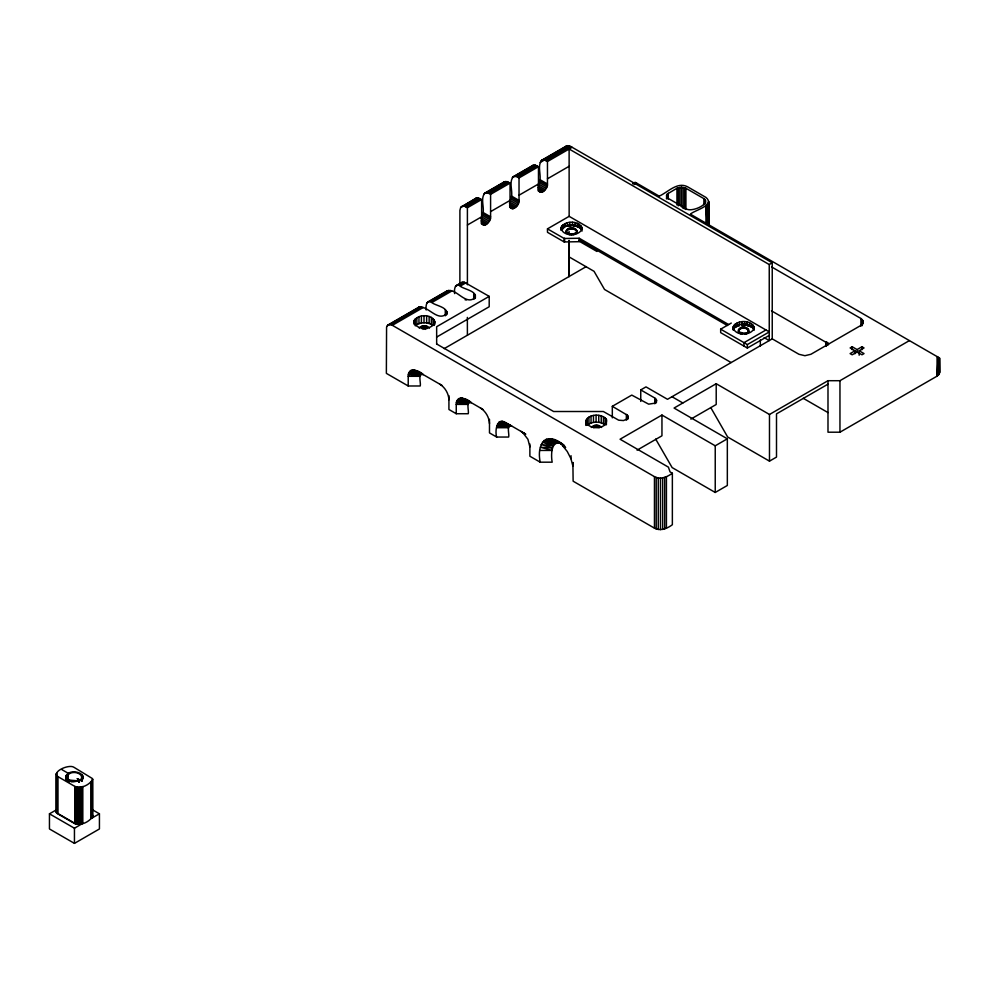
<?xml version="1.0" encoding="UTF-8"?>
<svg xmlns="http://www.w3.org/2000/svg" width="989" height="989" viewBox="0 0 989 989"><rect width="100%" height="100%" fill="white"/><g stroke="black" fill="none" stroke-linecap="round" stroke-linejoin="round"><path stroke-width="1.48" d="M459.885 284.14L459.91 210.336L460.713 207.344L475.882 198.257L478.565 198.01L481.618 199.543L481.618 222.006C482.817 229.386 491.582 221.437 490.593 216.814L490.593 194.351L510.04 183.126L510.04 205.588C511.251 212.981 520.016 205.02 519.027 200.396L519.027 177.933L538.473 166.708L538.473 189.171C539.685 196.564 548.45 188.615 547.461 183.991L547.461 161.528L572.124 147.287M666.438 198.9L667.278 194.029L676.946 188.269L681.433 187.205L685.921 188.269L703.884 198.641C711.103 204.117 691.286 212.647 686.255 208.827L668.292 198.455L666.438 195.859M666.648 197.948L666.648 194.92M667.278 198.579L667.278 194.029M668.292 199.333L668.292 193.275M704.897 203.944L704.897 199.407M705.528 203.314L705.528 200.285M572.891 462.939L573.126 481.198L654.458 528.151C660.429 531.452 667.365 528.46 672.359 524.726L672.359 473.224L670.048 471.889L668.403 467.142L620.066 439.227L661.95 415.046L715.232 445.804L727.335 438.807L727.335 485.475L715.232 492.46L672.137 467.587L655.682 439.091M826.322 344.976L826.347 342.021M937.065 356.572L937.065 376.141L938.128 357.19L938.413 375.128L938.907 357.635L939.266 373.941L939.55 372.68L939.389 357.919L939.266 373.941L937.065 376.141L839.958 432.205L827.991 432.205L827.991 380.703L839.958 380.703L909.41 340.599M659.193 196.143C667.773 192.385 677.144 181.469 687.466 186.736L705.948 197.417C715.504 205.539 694.018 210.336 690.409 214.168L939.55 358.006L939.55 372.68L939.389 357.919M769.306 335.358L747.338 348.041L720.66 332.638L720.66 329.176L747.338 344.58L769.306 331.908L569.145 216.344L569.12 149.018L769.244 264.545L769.244 340.575L764.151 337.645M79.033 782.101C78.996 778.776 61.046 783.103 68.909 774.028C73.495 770.394 84.325 773.559 81.098 779.53C87.255 773.299 72.382 769.38 68.142 773.608C64.297 775.463 66.399 780.482 69.996 781.038C72.345 783.659 79.281 779.134 79.058 782.175L79.033 780.877M826.087 341.811L825.766 346.274L825.84 341.798M65.979 779.802L67.561 776.798M573.126 462.531L572.878 466.004L570.925 458.673L571.061 455.731M434.876 321.413C433.479 330.474 415.8 330.524 413.761 321.796C416.48 312.994 435.716 313.686 434.876 324.182M561.047 227.458C561.703 236.804 579.467 237.001 582.076 228.607C579.838 220.201 564.843 220.201 561.047 227.458L561.047 229.757M733.146 326.815C733.789 336.161 751.566 336.359 754.162 327.965C751.937 319.558 736.929 319.558 733.146 326.815L733.121 329.72M827.768 345.433L827.941 342.75M540.204 450.44L552.183 450.44L540.464 447.275L552.406 448.054L541.206 444.506L553.086 446.039L542.417 442.207L554.186 444.481L544.061 440.439L555.645 443.455L546.089 439.277L557.413 442.985L551.034 438.832L559.415 443.109L553.815 439.573L561.554 443.826C550.589 439.141 550.997 456.077 552.183 462.184L540.204 462.184C536.298 442.874 546.707 430.759 563.755 445.087L556.671 440.933L563.755 445.087M826.569 345.112L826.841 342.305M496.663 427.718L508.63 427.718L496.886 425.542L508.729 426.877L497.554 423.725L509.038 426.222L498.617 422.377L509.508 425.777L500.038 421.561L510.126 425.591L501.744 421.314L511.622 425.987C505.898 424.182 509.669 434.628 508.63 437.051L496.663 437.051C494.846 431.278 496.503 417.086 505.639 422.526L525.691 434.109M489.271 221.239L481.791 216.925C486.069 209.705 479.48 199.506 484.857 193.065L504.316 181.84L506.998 181.605L510.04 183.126M517.704 204.822L510.225 200.507C514.503 193.3 507.913 183.089 513.291 176.66L532.75 165.423L535.432 165.188L538.473 166.708M545.211 189.777L537.732 185.45C543.678 178.317 536.063 167.092 541.725 160.243L566.388 146.001L570.628 146.421L772.236 262.814L772.236 338.856L798.939 354.272L804.922 355.706L810.918 354.272L860.912 325.406L863.1 323.218L863.1 320.683L860.912 318.495L771.717 266.993M92.657 779.431C89.702 784.722 81.036 789.185 74.904 786.44L57.869 776.6C51.403 771.593 69.143 763.867 73.977 767.303L92.459 778.59L92.657 816.358C89.702 821.661 81.036 826.124 74.904 823.367L57.374 813.218L56.225 811.252L56.979 809.645M566.264 231.043L566.45 232.699C564.781 226.728 577.082 226.197 576.847 231.908L576.661 230.252M566.264 231.908L566.45 230.252M576.847 231.043L576.661 232.699L576.661 231.834C574.424 234.912 568.687 234.912 566.45 231.834M738.993 331.871C758.847 338.572 742.133 317.395 738.474 332.007L738.993 332.737L738.474 331.142M738.474 329.56L738.474 332.007M748.166 331.871L748.166 332.737C750.787 327.693 740.415 326.555 738.474 330.425M586.106 422.674C589.926 430.091 608.47 429.189 606.381 419.274C600.978 412.178 583.077 414.218 586.106 425.443M754.075 330.4C751.838 322.154 736.78 322.191 733.146 329.411M410.299 373.137L408.222 376.302L408.222 385.982L420.189 385.982C421.289 383.683 417.333 372.717 423.181 374.584C419.163 370.034 407.765 366.944 408.222 376.302L420.189 376.302L408.395 374.386L411.56 371.382L421.067 374.374L412.759 370.69L410.855 370.492L411.56 371.382L409.743 371.419L420.696 374.683L420.201 374.287L419.497 375.635L420.251 375.672L408.902 372.729L411.053 371.876M458.327 401.225L456.25 404.39L456.25 413.723L468.23 413.723C469.231 411.461 465.498 400.78 471.221 402.659C467.191 398.11 455.805 395.031 456.25 404.39L468.23 404.39L456.423 402.461L459.588 399.457L469.107 402.449L460.8 398.765L458.884 398.579L459.588 399.457L457.771 399.507L468.737 402.758L468.23 402.375L467.537 403.71L468.292 403.747L456.943 400.817L459.094 399.964M426.197 310.027C425.764 306.949 425.839 300.508 430.635 301.67C434.727 305.898 446.917 306.306 446.929 313.426C437.917 322.637 428.286 305.552 418.977 307.097L388.121 324.899L386.575 327.112L386.365 373.372L408.222 385.982M417.42 309.297L418.977 307.097M445.854 292.88C453.395 283.435 464.781 306.602 474.732 297.899C477.959 290.482 462.469 289.369 459.069 285.252C454.272 284.09 454.198 290.543 454.631 293.609M502.771 184.041L504.316 181.84M460.07 284.671L461.628 282.471L464.311 282.224L489.196 296.366L489.196 306.738L436.656 337.076M531.204 167.623L532.75 165.423M564.843 148.202L566.388 146.001M733.418 328.645L733.294 329.967L734.468 327.235M564.076 226.716L561.393 230.202L564.076 226.716C569.516 223.91 580.283 223.737 582.051 231.092M461.48 398.579L461.801 398.011L470.072 402.263L460.244 398.073L465.238 399.197L482.892 409.397M67.907 777.626L67.067 780.074L67.067 774.474M413.439 370.504L413.761 369.935L422.043 374.176L412.215 369.985L417.197 371.122L442.343 385.636M419.225 328.113C421.475 325.022 427.199 325.022 429.449 328.113M566.45 231.117C568.687 228.026 574.424 228.026 576.661 231.117M591.323 427.471C593.561 424.38 599.297 424.38 601.535 427.471M561.393 230.202L564.076 227.581M474.93 199.135L475.882 198.257M576.142 233.429L575.301 234.059L575.301 233.194M433.083 318.557L433.083 325.468C427.953 321.821 420.177 321.821 415.232 325.789L415.232 318.878M605.181 417.914L605.181 424.825C600.051 421.178 592.275 421.178 587.318 425.146L587.318 418.236M92.855 810.003L99.432 813.811L99.432 828.955L74.447 843.382L49.45 828.955L49.45 813.811L74.447 828.238L82.248 823.652L82.248 786.725M460.713 207.344L477.118 197.874M483.905 193.955L505.552 181.457M512.339 177.538L533.986 165.039M540.773 161.12L567.624 145.618M461.665 206.466L464.348 206.219L478.565 198.01M484.857 193.065L487.54 192.83L506.998 181.605M513.291 176.66L515.974 176.413L535.432 165.188M540.179 162.443L544.074 160.193M541.725 160.243L544.407 159.995L569.071 145.766M464.348 206.219L465.906 206.886L480.11 198.678M487.54 192.83L489.098 193.485L508.544 182.26M515.974 176.413L517.531 177.068L536.978 165.843M544.407 159.995L545.965 160.663L570.628 146.421M465.906 206.886L467.401 207.739L481.618 199.543M467.401 225.022L481.618 216.814M490.593 211.634L510.04 200.396M519.027 195.216L538.473 183.991M547.461 178.799L569.12 166.288M547.473 228.855L564.175 238.485L579.195 238.25L579.195 241.699L564.175 241.946L547.473 232.304L547.473 228.855L569.145 216.344M427.953 301.905L447.411 290.679M456.386 285.487L461.628 282.471M632.589 183.756L635.173 182.273L659.329 196.218M387.169 325.789L420.214 306.714M427.001 302.795L448.647 290.296M455.435 286.377L462.864 282.088M388.121 324.899L390.803 324.664L421.66 306.85M430.635 301.67L450.094 290.432M459.069 285.252L464.311 282.224M390.803 324.664L392.361 325.319L423.205 307.517M432.181 302.325L451.639 291.1M460.614 285.908L465.856 282.891M489.196 296.366L436.656 326.704L436.656 344.271M444.185 348.635L586.292 266.585M769.244 264.545L772.236 262.814M720.66 329.176L731.279 323.057M736.1 326.024L736.1 326.889L737.102 326.395L737.102 322.946M612.315 417.84L612.315 406.318L631.773 395.093L648.66 404.155L654.792 403.203L656.647 400.607L654.792 398.011L640.748 389.913L640.748 401.423M640.748 389.913L645.99 386.884L667.513 399.309L772.236 338.856M765.968 329.98L744 342.664L744 346.113M827.991 380.703L769.479 414.478L716.209 383.72L674.065 408.049L727.335 438.807M690.854 419.113L716.209 404.489L716.209 383.72M637.077 450.168L661.95 435.803L661.95 415.046M859.157 355.224L859.157 350.774L864.04 347.955L861.963 346.756L857.08 349.574L852.184 346.756L850.132 347.943L855.015 350.761L855.015 353.728M855.015 350.761L850.095 353.605L852.172 354.804L857.104 351.96L861.988 354.791L864.04 353.592L859.157 350.774M392.361 325.319L654.458 476.649C660.429 479.949 667.365 476.945 672.359 473.224M827.991 384.152L776.501 413.872L776.501 457.091L769.479 461.146L727.644 436.99L710.757 407.579M49.45 813.811L57.374 809.299M91.507 781.384L91.507 818.311L99.432 813.811M634.011 184.56L636.595 183.101M747.325 333.38L746.225 333.862L746.225 332.996M738.19 325.95L739.389 325.616M462.951 398.555L465.238 399.197M414.923 370.479L417.197 371.122M420.968 373.929L422.6 374.312L421.574 373.916M469.009 402.016L470.64 402.387L469.602 402.004M574.201 234.554L572.928 234.85L572.928 233.985M81.407 824.208L75.189 823.862L57.535 813.712A6.033 3.486 0 0 1 56.225 809.917M568.601 225.171L568.601 226.036L571.049 225.813L571.049 224.948M568.601 226.036L571.222 225.801M572.495 222.327L572.495 225.789L574.152 225.999L574.152 225.133M465.114 299.803L466.548 299.939M419.682 375.016L420.424 375.115L419.991 374.497M467.71 403.092L468.452 403.191L468.032 402.572M747.177 325.48L748.76 325.925L748.76 325.06M568.91 234.554L570.183 234.85L570.183 233.985M576.735 226.605L578.033 227.124L578.033 226.258M410.855 370.492L421.067 374.374M458.884 398.579L469.107 402.449M750.058 326.432L750.985 326.902L750.985 326.036M564.694 446.348L559.527 442.874L564.62 446.051M739.834 333.38L740.934 333.862L740.934 332.996M548.438 438.733L557.413 442.985M578.961 227.594L579.43 224.367M525.555 434.122L520.906 431.34M525.283 434.06L522.897 432.762L527.928 439.301L529.881 446.892M545.965 160.663L547.461 161.528M771.457 310.83L828.77 343.912M539.969 179.664L547.461 183.991M539.821 181.098L547.3 185.413M539.376 182.606L546.855 186.921M538.659 184.09L546.138 188.417M537.892 187.317L544.135 190.914M517.531 177.068L519.027 177.933M537.979 188.887L542.973 191.767M538.065 190.098L541.811 192.262M538.226 190.926L540.723 192.361M511.548 196.082L519.027 200.396M511.387 197.516L518.866 201.83M510.942 199.024L518.421 203.338M579.195 238.25L728.67 324.553M579.195 239.981L727.335 325.505M578.924 241.069L596.923 251.453M509.298 201.867L516.777 206.182M509.459 203.734L515.702 207.331M489.098 193.485L490.593 194.351M509.545 205.292L514.54 208.172M509.632 206.516L513.378 208.667M509.792 207.344L512.29 208.778M569.083 256.905L594.055 271.32L604.526 289.468L731.044 362.506M483.114 212.499L490.593 216.814M803.241 398.295L827.991 412.586M482.953 213.933L490.433 218.248M482.508 215.441L489.988 219.756M480.864 218.285L488.343 222.599M481.025 220.151L487.268 223.749M481.111 221.709L486.106 224.59M481.198 222.933L484.944 225.084M481.359 223.749L483.856 225.195M672.001 396.725L682.843 402.98M612.315 406.318L627.372 415.195L628.213 417.024L627.372 418.854L623.515 420.56L618.694 420.201L603.339 411.511L553.605 411.511L436.656 343.987M456.25 413.723L448.919 409.483L448.919 395.662M496.663 437.051L489.481 432.898L489.481 419.324M540.204 462.184L529.881 456.226L529.881 443.987M61.973 769.677L68.464 773.423M565.659 447.547L562.296 445.334L567.253 451.491L570.925 458.673M480.493 408.012C485.723 411.362 489.196 417.37 489.481 423.564M439.944 384.251C445.174 387.601 448.647 393.61 448.919 399.803M566.969 233.429L567.81 234.059L567.81 233.194M78.972 780.642L79.033 782.262M82.853 776.316L82.853 779.072L82.087 774.783M92.459 815.529L92.657 816.358M826.038 341.848L826.235 346.397M827.212 342.342L827.336 345.186M825.815 341.65L825.766 346.274M939.068 363.754L939.266 371.419M569.083 231.339L569.095 234.356M569.095 240.376L569.12 276.549M863.1 320.683L863.1 323.749M862.26 319.509L862.26 325.653M861.963 346.756L861.963 349.71M860.912 318.495L860.912 326.172M857.08 349.574L857.08 352.541M852.184 346.756L852.184 349.71M839.958 380.703L839.958 432.205M769.479 414.478L769.479 461.146M760.331 339.981L760.331 346.051M753.915 326.432L753.915 329.028M753.025 324.998L753.025 327.594M752.691 327.322L752.691 328.187M752.332 326.914L752.332 327.779M751.529 323.724L751.529 327.186M750.577 325.764L750.577 326.63M749.538 322.723L749.538 326.172M748.685 329.56L748.685 332.007M748.389 324.911L748.389 325.764M748.166 328.818L748.166 329.683M747.956 324.812L747.956 325.678M747.659 324.751L747.659 325.616M747.325 328.187L747.325 329.053M747.338 344.58L747.338 348.041M747.177 322.018L747.177 324.615M746.225 327.705L746.225 328.571M746.176 324.454L746.176 325.307M745.891 324.392L745.891 325.257M745.582 324.367L745.582 325.233M745.076 324.343L745.076 325.208M744.952 327.396L744.952 328.261M744.952 333.305L744.952 334.158M744.581 321.685L744.581 325.146M744.087 324.293L744.087 325.158M743.58 327.297L743.58 328.163M743.431 324.256L743.431 325.121M743.246 324.244L743.246 325.109M743.073 324.256L743.073 325.121M742.418 324.318L742.418 325.183M742.207 327.396L742.207 328.261M742.207 333.305L742.207 334.158M741.935 321.734L741.935 325.196M741.478 324.404L741.478 325.27M740.934 327.705L740.934 328.571M739.834 328.187L739.834 329.053M739.389 322.167L739.389 324.751M738.993 328.818L738.993 329.683M738.981 324.899L738.981 325.752M737.51 325.393L737.51 326.259M736.768 325.727L736.768 326.593M735.569 326.419L735.569 327.285M735.235 324.021L734.988 327.718L734.988 326.864M734.135 327.68L734.135 328.546M733.875 325.344L733.875 328.805M733.739 328.224L733.739 329.077M715.232 445.804L715.232 492.46M708.742 224.75L708.742 201.311L708.557 224.651L708.421 202.733L708.013 224.33L707.469 204.055L707.135 223.823L705.948 205.193L705.948 223.143M703.884 198.641L703.884 204.711M685.921 188.269L685.921 209.495M684.611 187.687L684.611 208.914M683.078 187.329L683.078 208.543M681.433 187.205L681.433 206.911M679.789 187.329L679.789 205.514M678.256 187.687L678.256 205.885M676.946 188.269L676.946 204.946M666.425 476.649L666.425 528.151M664.67 477.427L664.67 528.93M662.63 477.91L662.63 529.412M660.442 478.083L660.442 529.585M658.254 477.91L658.254 529.412M656.436 399.655L656.436 402.535M656.214 477.427L656.214 528.93M655.806 398.777L655.806 403.092M654.792 398.011L654.792 403.772M654.458 476.649L654.458 528.151M628.003 416.072L628.003 418.953M627.372 415.195L627.372 419.509M626.358 414.428L626.358 420.189M606.381 419.274L606.381 424.8M603.426 416.765L603.426 423.675M601.238 415.899L601.238 422.81M599.074 425.616L599.074 427.916M598.741 415.38L598.741 422.291M597.801 425.307L597.801 427.607M596.429 425.196L596.429 427.508M596.095 415.232L596.095 422.155M595.057 425.307L595.057 427.607M593.783 425.616L593.783 427.916M593.474 415.479L593.474 422.39M591.039 416.085L591.039 422.995M588.95 417.024L588.95 423.935M586.267 419.645L586.267 425.171M581.829 227.074L581.829 229.671M581.087 228.484L581.087 229.349M580.926 225.64L580.926 229.089M580.667 228.014L580.667 228.879M579.789 227.26L579.789 228.125M578.553 226.456L578.553 227.322M577.44 223.366L577.44 226.815M576.142 229.51L576.142 230.375M575.932 225.504L575.932 226.37M575.301 228.879L575.301 229.745M575.079 222.661L575.079 226.122M574.201 228.397L574.201 229.263M573.867 225.072L573.867 225.937M573.558 225.059L573.558 225.925M572.928 228.088L572.928 228.953M571.555 227.989L571.555 228.842M571.555 234.096L571.555 234.962M570.183 228.088L570.183 228.953M569.837 222.377L569.837 225.838M569.083 276.524L569.083 242.293A8.468 4.883 60 0 1 569.293 240.624M568.91 228.397L568.91 229.263M567.81 228.879L567.81 229.745M567.29 222.809L567.29 226.258M566.969 229.51L566.969 230.375M566.165 225.776L565.016 227.037L565.016 223.588M564.595 238.25L564.595 241.699M564.175 238.485L564.175 241.946M563.137 224.664L563.137 228.125M562.444 227.927L562.444 228.793M561.789 225.987L561.789 229.448M475.363 295.118L475.363 298.085M474.732 294.24L474.732 298.678M473.719 293.473L473.719 299.395M467.401 207.739L467.401 284.745M467.352 317.395L467.401 335.283M446.929 311.535L446.929 314.502M446.299 310.645L446.299 315.095M445.285 309.891L445.285 315.812M434.295 319.917L434.295 325.443M431.34 317.407L431.34 324.318M429.139 316.542L429.139 323.452M426.976 326.259L426.976 328.558M426.642 316.023L426.642 322.933M425.703 325.95L425.703 329.399M424.33 325.838L424.33 329.3M424.009 315.874L424.009 322.797M422.971 325.95L422.971 329.399M421.685 326.259L421.685 328.558M421.388 316.121L421.388 323.032M418.953 316.727L418.953 323.638M416.851 317.667L416.851 324.577M414.181 320.288L414.181 324.429M92.607 779.011L92.459 817.186M92.224 780.655L92.224 817.582M91.903 781.038L91.903 817.965M91.013 781.706L91.013 818.632M82.816 786.44L82.816 823.367M82.693 775.784L82.693 778.553M82.433 775.277L82.433 778.034M81.741 776.155L81.827 779.925M81.716 777.663L81.716 780.432M81.642 786.96L81.642 823.886M80.987 787.145L80.987 824.072M80.307 787.281L80.307 824.208M79.59 787.355L79.59 824.294M78.86 787.392L78.86 824.319M78.65 781.891L78.378 780.506M78.131 787.355L78.131 824.294M77.414 787.281L77.414 824.208M76.722 787.145L76.722 824.072M76.079 786.96L76.079 823.886M75.473 786.725L75.473 823.652M74.904 786.44L74.904 823.367M74.447 828.238L74.447 843.382M68.736 779.604L68.736 782.373M68.142 773.608L68.142 776.377M67.561 774.028L67.536 778.083M67.45 778.294L67.45 781.05L67.264 775.796M66.659 774.956L66.659 777.725M66.337 775.463L66.337 778.219M66.115 775.982L66.115 778.739M66.003 776.513L66.065 780.333M57.869 776.6L57.869 813.539M57.374 776.278L57.374 813.218M56.979 775.932L56.979 812.859M56.657 773.089L56.657 812.488M56.422 773.485L56.422 812.093M56.274 773.905L56.274 811.672M92.904 815.455A6.033 3.486 0 0 1 92.657 817.693M77.29 778.763L82.062 781.063L77.29 778.763"/></g></svg>
